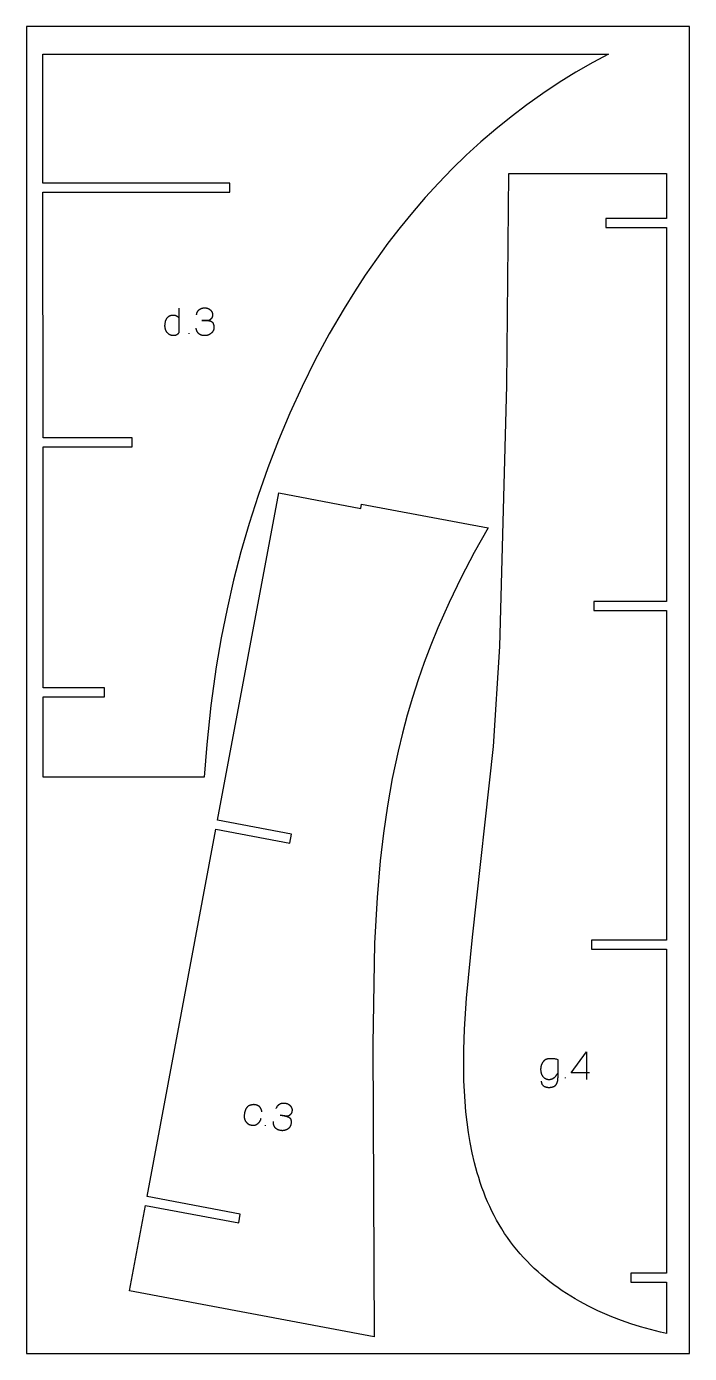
# Model space of a CAD drawing. Header units: millimetres. Extents: x 1718 to 33616, y 5029 to 7469.
# Drawn here: x 31169 to 32389, y 5029 to 7469 of the extents above; entities that cross this region are included whole.
import ezdxf

# ---------------------------------------------------------------- set-up
doc = ezdxf.new("R2010")
doc.units = ezdxf.units.MM
for name, color, linetype, true_color in [('ZZ_CORTE', 1, 'Continuous', 0xff0000), ('ZZ_GRABADO', 98, 'Continuous', 0x005600), ('ZZ_PANEL', 18, 'Continuous', 0x000000)]:
    doc.layers.add(name, color=color, linetype=linetype, true_color=true_color)

msp = doc.modelspace()

# ---------------------------------------------------------------- linework, layer by layer
at = {"layer": 'ZZ_CORTE'}
for points in [[(31496.6, 6088.7), (31200.2, 6088.7), (31200.1, 6236.6), (31312.8, 6236.6), (31312.8, 6253.1), (31200.1, 6253.1), (31199.8, 6696.2), (31363.6, 6696.2), (31363.6, 6712.7), (31199.8, 6712.7), (31199.5, 7164.8), (31543.5, 7164.8), (31543.5, 7181.3), (31199.5, 7181.3), (31199.4, 7418.6), (32240.3, 7418.6)], [(32240.3, 7418.6), (32211.7, 7403.1), (32180.3, 7385.1), (32149.6, 7366.1), (32119.4, 7346.2), (32089.9, 7325.3), (32061, 7303.5), (32032.8, 7280.8), (32005.4, 7257.2), (31978.7, 7232.7), (31952.8, 7207.5), (31927.7, 7181.5), (31903.3, 7154.8), (31879.6, 7127.4), (31856.8, 7099.4), (31834.6, 7070.7), (31813.3, 7041.5), (31792.7, 7011.8), (31772.8, 6981.6), (31753.7, 6950.9), (31726.4, 6904), (31700.8, 6856.2), (31676.7, 6807.6), (31654.1, 6758.3), (31633.1, 6708.4), (31613.6, 6657.9), (31595.5, 6606.8), (31579, 6555.3), (31564, 6503.3), (31550.5, 6450.9), (31538.4, 6398.2), (31527.8, 6345.3), (31518.7, 6292), (31508.8, 6220.8), (31501.3, 6149.3), (31496.6, 6088.7)], [(32347.2, 5066.1), (32335.8, 5068.6), (32317.6, 5073.1), (32299.6, 5078.1), (32281.8, 5083.6), (32264.1, 5089.7), (32246.6, 5096.4), (32237.9, 5100), (32229.3, 5103.7), (32220.8, 5107.6), (32212.3, 5111.7), (32203.9, 5115.9), (32195.6, 5120.2), (32187.4, 5124.8), (32179.2, 5129.5), (32171.2, 5134.3), (32163.2, 5139.3), (32155.4, 5144.5), (32147.6, 5149.9), (32140, 5155.4), (32132.5, 5161.1), (32125.2, 5166.9), (32117.9, 5173), (32110.8, 5179.2), (32103.9, 5185.5), (32097.1, 5192), (32090.5, 5198.7), (32084, 5205.6), (32077.8, 5212.6), (32071.7, 5219.8), (32065.7, 5227.2), (32060, 5234.7), (32054.5, 5242.3), (32049.2, 5250.1), (32044.1, 5258.1), (32039.2, 5266.2), (32034.6, 5274.3), (32030.1, 5282.7), (32025.8, 5291.1), (32021.8, 5299.6), (32017.9, 5308.2), (32014.3, 5316.9), (32010.8, 5325.7), (32007.5, 5334.6), (32004.4, 5343.5), (32001.5, 5352.5), (31998.8, 5361.5), (31996.2, 5370.6), (31993.8, 5379.8), (31989.5, 5398.3), (31985.8, 5416.9), (31982.7, 5435.6), (31980.1, 5454.5), (31978, 5473.4), (31976.4, 5492.4), (31975.2, 5511.4), (31974.5, 5530.4), (31974.1, 5549.5), (31974.3, 5587.6), (31975.7, 5625.6), (31979.3, 5682.3), (31990.3, 5794.8), (32028.5, 6145.2), (32040.6, 6329.4), (32053.4, 6809.4), (32056.8, 7199.2)], [(32056.8, 7199.2), (32347.2, 7199.2), (32347.2, 7116.1), (32235.2, 7116.1), (32235.2, 7099.6), (32347.2, 7099.6), (32347.2, 6412.2), (32213.7, 6412.2), (32213.7, 6395.7), (32347.2, 6395.7), (32347.2, 5789.3), (32208.9, 5789.3), (32208.9, 5772.8), (32347.2, 5772.8), (32347.2, 5177), (32281.4, 5177), (32281.4, 5160.5), (32347.2, 5160.5), (32347.2, 5066.1)], [(31809.4, 5059.9), (31358.8, 5144.6), (31388.2, 5301.5), (31559.9, 5269.3), (31562.9, 5285.5), (31391.2, 5317.8), (31517.7, 5993.4), (31654, 5967.8), (31657.1, 5984), (31520.8, 6009.6), (31633.5, 6611.5), (31784.5, 6583.1), (31786, 6591.2), (32019, 6547.4)], [(32019, 6547.4), (31993.2, 6501.8), (31969.4, 6456.4), (31947.1, 6410.3), (31926.4, 6363.5), (31913.5, 6331.9), (31901.4, 6300), (31890.1, 6267.8), (31879.6, 6235.3), (31870, 6202.7), (31861.1, 6169.8), (31853.1, 6136.7), (31842.5, 6086.7), (31833.6, 6036.5), (31826.2, 5986), (31820.4, 5935.4), (31814.6, 5867.9), (31810.1, 5783.4), (31806.5, 5597.7), (31809.4, 5059.9)]]:
    msp.add_lwpolyline(points, dxfattribs=at)
at = {"layer": 'ZZ_GRABADO'}
for points in [[(31449.7, 6906.4), (31449.5, 6906), (31449.3, 6905.7), (31449.1, 6905.4), (31448.9, 6905.1), (31448.6, 6904.8), (31448.4, 6904.5), (31448.2, 6904.2), (31447.9, 6904), (31447.7, 6903.7), (31447.4, 6903.5), (31447.2, 6903.2), (31446.9, 6903), (31446.8, 6902.9), (31446.6, 6902.8), (31446.5, 6902.7), (31446.3, 6902.6), (31446.2, 6902.5), (31446.1, 6902.4), (31445.9, 6902.3), (31445.8, 6902.2), (31445.6, 6902.1), (31445.5, 6902), (31445.3, 6902), (31445.2, 6901.9), (31445, 6901.8), (31444.9, 6901.7), (31444.7, 6901.7), (31444.5, 6901.6), (31444.4, 6901.5), (31444.2, 6901.5), (31444.1, 6901.4), (31443.9, 6901.4), (31443.7, 6901.3), (31443.6, 6901.3), (31443.2, 6901.2), (31442.9, 6901.1), (31442.5, 6901), (31442.2, 6901), (31441.8, 6900.9), (31441.5, 6900.9), (31441.1, 6900.8), (31440.7, 6900.8), (31440.3, 6900.8), (31439.9, 6900.8), (31439.4, 6900.8), (31439, 6900.9), (31438.5, 6900.9), (31438.1, 6901), (31437.7, 6901), (31437.2, 6901.1), (31436.8, 6901.2), (31436.4, 6901.3), (31436, 6901.4), (31435.6, 6901.5), (31435.2, 6901.6), (31434.8, 6901.7), (31434.4, 6901.9), (31434.1, 6902), (31433.7, 6902.2), (31433.3, 6902.4), (31432.9, 6902.6), (31432.6, 6902.8), (31432.2, 6903), (31431.9, 6903.2), (31431.5, 6903.4), (31431.2, 6903.7), (31430.9, 6903.9), (31430.6, 6904.2), (31430.2, 6904.5), (31429.9, 6904.8), (31429.6, 6905.1), (31429.3, 6905.4), (31429, 6905.7), (31428.7, 6906), (31428.4, 6906.3), (31428.2, 6906.7), (31427.9, 6907), (31427.7, 6907.3), (31427.4, 6907.7), (31427.2, 6908), (31427, 6908.4), (31426.8, 6908.7), (31426.6, 6909.1), (31426.4, 6909.4), (31426.2, 6909.8), (31426, 6910.2), (31425.9, 6910.5), (31425.7, 6910.9), (31425.5, 6911.3), (31425.4, 6911.7), (31425.3, 6912.1), (31425.1, 6912.5), (31425, 6912.9), (31424.9, 6913.3), (31424.8, 6913.7), (31424.7, 6914.1), (31424.6, 6914.6), (31424.5, 6915), (31424.5, 6915.4), (31424.4, 6915.9), (31424.4, 6916.3), (31424.3, 6916.7), (31424.3, 6917.2), (31424.2, 6917.6), (31424.2, 6918.1), (31424.2, 6918.6), (31424.2, 6919), (31424.2, 6920), (31424.3, 6921), (31424.3, 6922), (31424.4, 6922.9), (31424.5, 6923.8), (31424.7, 6924.7), (31424.9, 6925.6), (31425, 6926), (31425.1, 6926.4), (31425.2, 6926.9), (31425.3, 6927.3), (31425.4, 6927.7), (31425.5, 6928.1), (31425.7, 6928.5), (31425.8, 6928.8), (31426, 6929.2), (31426.1, 6929.6), (31426.3, 6930), (31426.4, 6930.3), (31426.6, 6930.7), (31426.8, 6931.1), (31427, 6931.4), (31427.2, 6931.7), (31427.4, 6932.1), (31427.6, 6932.4), (31427.9, 6932.8), (31428.1, 6933.2), (31428.4, 6933.5), (31428.7, 6933.9), (31428.9, 6934.2), (31429.2, 6934.6), (31429.5, 6934.9), (31429.8, 6935.2), (31430.1, 6935.5), (31430.5, 6935.8), (31430.8, 6936), (31431.1, 6936.3), (31431.5, 6936.5), (31431.8, 6936.7), (31432.2, 6937), (31432.5, 6937.2), (31432.9, 6937.4), (31433.3, 6937.5), (31433.7, 6937.7), (31434, 6937.9), (31434.4, 6938), (31434.9, 6938.1), (31435.3, 6938.2), (31435.7, 6938.3), (31436.1, 6938.4), (31436.6, 6938.5), (31437, 6938.6), (31437.5, 6938.6), (31437.9, 6938.7), (31438.4, 6938.7), (31438.9, 6938.7), (31439.3, 6938.7), (31439.7, 6938.7), (31440.1, 6938.7), (31440.5, 6938.7), (31440.9, 6938.7), (31441.2, 6938.6), (31441.6, 6938.6), (31442, 6938.5), (31442.3, 6938.4), (31442.7, 6938.3), (31443, 6938.2), (31443.4, 6938.1), (31443.7, 6938), (31444, 6937.9), (31444.4, 6937.8), (31444.7, 6937.6), (31445, 6937.5), (31445.4, 6937.3), (31445.7, 6937.1), (31446, 6937), (31446.3, 6936.8), (31446.6, 6936.6), (31446.9, 6936.4), (31447.2, 6936.1), (31447.5, 6935.9), (31447.8, 6935.7), (31448.1, 6935.4), (31448.4, 6935.2), (31448.6, 6934.9), (31448.9, 6934.6), (31449.2, 6934.3), (31449.4, 6934), (31449.7, 6933.7)], [(31449.7, 6951.2), (31449.7, 6906.4)], [(31482.2, 6939), (31482.4, 6939.8), (31482.6, 6940.6), (31482.8, 6941.3), (31482.9, 6941.9), (31483.1, 6942.6), (31483.2, 6942.8), (31483.3, 6943.1), (31483.5, 6943.4), (31483.6, 6943.6), (31483.7, 6943.9), (31483.8, 6944.1), (31484, 6944.6), (31484.3, 6945.1), (31484.6, 6945.5), (31484.7, 6945.7), (31484.9, 6945.9), (31485, 6946.1), (31485.2, 6946.3), (31485.3, 6946.5), (31485.5, 6946.7), (31485.6, 6946.9), (31485.8, 6947.1), (31486, 6947.3), (31486.1, 6947.5), (31486.3, 6947.7), (31486.5, 6947.9), (31486.6, 6948), (31486.8, 6948.2), (31487, 6948.4), (31487.2, 6948.5), (31487.4, 6948.7), (31487.6, 6948.8), (31487.8, 6949), (31488, 6949.1), (31488.2, 6949.3), (31488.4, 6949.4), (31488.6, 6949.5), (31488.8, 6949.7), (31489, 6949.8), (31489.2, 6949.9), (31489.5, 6950), (31489.7, 6950.2), (31489.9, 6950.3), (31490.1, 6950.4), (31490.4, 6950.5), (31490.6, 6950.6), (31490.8, 6950.7), (31491.1, 6950.8), (31491.3, 6950.9), (31491.6, 6950.9), (31492.1, 6951.1), (31492.6, 6951.2), (31493.1, 6951.4), (31493.7, 6951.5), (31494.2, 6951.6), (31494.8, 6951.7), (31495.3, 6951.7), (31495.9, 6951.8), (31496.5, 6951.8), (31497.1, 6951.8), (31497.8, 6951.9), (31498.1, 6951.8), (31498.5, 6951.8), (31498.8, 6951.8), (31499.1, 6951.8), (31499.5, 6951.8), (31499.8, 6951.7), (31500.2, 6951.7), (31500.5, 6951.6), (31500.8, 6951.6), (31501.1, 6951.5), (31501.5, 6951.4), (31501.8, 6951.4), (31502.1, 6951.3), (31502.4, 6951.2), (31502.7, 6951.1), (31503, 6951), (31503.3, 6950.9), (31503.6, 6950.7), (31503.9, 6950.6), (31504.2, 6950.5), (31504.5, 6950.3), (31504.8, 6950.2), (31505, 6950), (31505.3, 6949.9), (31505.6, 6949.7), (31505.9, 6949.5), (31506.1, 6949.4), (31506.4, 6949.2), (31506.7, 6949), (31506.9, 6948.8), (31507.2, 6948.6), (31507.4, 6948.3), (31507.7, 6948.1), (31508, 6947.9), (31508.2, 6947.6), (31508.4, 6947.4), (31508.7, 6947.2), (31508.9, 6946.9), (31509.1, 6946.7), (31509.3, 6946.4), (31509.5, 6946.1), (31509.7, 6945.9), (31509.9, 6945.6), (31510, 6945.3), (31510.2, 6945.1), (31510.4, 6944.8), (31510.5, 6944.5), (31510.6, 6944.2), (31510.8, 6943.9), (31510.9, 6943.6), (31511, 6943.3), (31511.1, 6943), (31511.2, 6942.7), (31511.3, 6942.4), (31511.4, 6942.1), (31511.4, 6941.8), (31511.5, 6941.5), (31511.6, 6941.1), (31511.6, 6940.8), (31511.6, 6940.5), (31511.7, 6940.1), (31511.7, 6939.8), (31511.7, 6939.5), (31511.7, 6939.1), (31511.7, 6938.7), (31511.7, 6938.2), (31511.6, 6937.8), (31511.6, 6937.4), (31511.5, 6936.9), (31511.5, 6936.7), (31511.5, 6936.5), (31511.4, 6936.3), (31511.4, 6936.1), (31511.3, 6935.9), (31511.3, 6935.7), (31511.2, 6935.5), (31511.2, 6935.3), (31511.1, 6935.2), (31511, 6935), (31511, 6934.8), (31510.9, 6934.6), (31510.8, 6934.4), (31510.7, 6934.2), (31510.7, 6934.1), (31510.6, 6933.9), (31510.5, 6933.7), (31510.4, 6933.5), (31510.3, 6933.4), (31510.2, 6933.2), (31510.1, 6933), (31510, 6932.9), (31509.9, 6932.7), (31509.8, 6932.5), (31509.7, 6932.4), (31509.5, 6932.2), (31509.4, 6932.1), (31509.3, 6931.9), (31509.2, 6931.8), (31509, 6931.6), (31508.9, 6931.5), (31508.8, 6931.3), (31508.6, 6931.2), (31508.5, 6931.1), (31508.3, 6930.9), (31508.2, 6930.8), (31508, 6930.7), (31507.9, 6930.5), (31507.7, 6930.4), (31507.5, 6930.3), (31507.2, 6930), (31506.8, 6929.8), (31506.5, 6929.6), (31506.1, 6929.3), (31505.7, 6929.1), (31505.3, 6928.9), (31504.8, 6928.7)], [(31468.6, 6904.2), (31468.6, 6905.2)], [(31491.9, 6928.7), (31495.5, 6928.7), (31498.9, 6928.8), (31499.9, 6928.7), (31500.9, 6928.7), (31501.8, 6928.7), (31502.7, 6928.6), (31503.5, 6928.5), (31504.3, 6928.5), (31505.1, 6928.3), (31505.8, 6928.2), (31506.2, 6928.1), (31506.5, 6928.1), (31506.8, 6928), (31507.1, 6927.9), (31507.5, 6927.8), (31507.8, 6927.7), (31508, 6927.6), (31508.3, 6927.5), (31508.6, 6927.4), (31508.8, 6927.3), (31509.1, 6927.2), (31509.3, 6927.1), (31509.5, 6927), (31509.6, 6926.9), (31509.8, 6926.8), (31509.9, 6926.8), (31510, 6926.7), (31510.1, 6926.7), (31510.3, 6926.5), (31510.4, 6926.4), (31510.5, 6926.3), (31510.6, 6926.2), (31510.8, 6926.1), (31510.9, 6926), (31511, 6925.9), (31511.1, 6925.8), (31511.2, 6925.6), (31511.3, 6925.5), (31511.5, 6925.4), (31511.6, 6925.3), (31511.7, 6925.1), (31511.8, 6925), (31511.9, 6924.9), (31512, 6924.8), (31512.1, 6924.6), (31512.1, 6924.5), (31512.2, 6924.3), (31512.3, 6924.2), (31512.4, 6924), (31512.5, 6923.9), (31512.6, 6923.7), (31512.7, 6923.6), (31512.8, 6923.2), (31513, 6922.9), (31513.1, 6922.5), (31513.2, 6922.2), (31513.4, 6921.8), (31513.5, 6921.4), (31513.6, 6921), (31513.7, 6920.6), (31513.8, 6920.2), (31513.9, 6919.8), (31513.9, 6919.3), (31514, 6918.9), (31514.1, 6918.4), (31514.1, 6917.9), (31514.1, 6917.5), (31514.2, 6917), (31514.2, 6915.9), (31514.2, 6914.8), (31514.2, 6914.5), (31514.2, 6914.1), (31514.2, 6913.8), (31514.1, 6913.4), (31514.1, 6913.1), (31514, 6912.7), (31513.9, 6912.4), (31513.9, 6912), (31513.8, 6911.7), (31513.7, 6911.4), (31513.5, 6911), (31513.4, 6910.7), (31513.3, 6910.4), (31513.1, 6910.1), (31513, 6909.8), (31512.8, 6909.4), (31512.6, 6909.1), (31512.5, 6908.8), (31512.3, 6908.5), (31512.1, 6908.2), (31511.8, 6907.9), (31511.6, 6907.6), (31511.4, 6907.3), (31511.1, 6907), (31510.9, 6906.7), (31510.6, 6906.5), (31510.3, 6906.2), (31510, 6905.9), (31509.7, 6905.6), (31509.4, 6905.4), (31509.1, 6905.1), (31508.8, 6904.8), (31508.5, 6904.6), (31508.1, 6904.3), (31507.8, 6904.1), (31507.5, 6903.9), (31507.1, 6903.7), (31506.8, 6903.5), (31506.5, 6903.3), (31506.1, 6903.1), (31505.8, 6902.9), (31505.5, 6902.7), (31505.1, 6902.5), (31504.8, 6902.4), (31504.4, 6902.2), (31504.1, 6902.1), (31503.7, 6902), (31503.4, 6901.8), (31503, 6901.7), (31502.7, 6901.6), (31502.3, 6901.5), (31502, 6901.4), (31501.6, 6901.3), (31501.3, 6901.2), (31500.9, 6901.1), (31500.5, 6901.1), (31500.2, 6901), (31499.8, 6901), (31499.4, 6900.9), (31499, 6900.9), (31498.7, 6900.9), (31498.3, 6900.8), (31497.9, 6900.8), (31497.5, 6900.8), (31496.7, 6900.8), (31495.8, 6900.9), (31495.4, 6900.9), (31495, 6900.9), (31494.6, 6901), (31494.2, 6901), (31493.9, 6901.1), (31493.5, 6901.2), (31493.1, 6901.2), (31492.7, 6901.3), (31492.4, 6901.4), (31492, 6901.5), (31491.7, 6901.6), (31491.3, 6901.7), (31491, 6901.8), (31490.6, 6901.9), (31490.3, 6902), (31490, 6902.2), (31489.7, 6902.3), (31489.4, 6902.5), (31489.1, 6902.6), (31488.8, 6902.8), (31488.5, 6902.9), (31488.2, 6903.1), (31487.9, 6903.3), (31487.6, 6903.5), (31487.4, 6903.7), (31487.1, 6903.9), (31486.8, 6904.1), (31486.6, 6904.3), (31486.3, 6904.5), (31486.1, 6904.7), (31485.9, 6905), (31485.6, 6905.2), (31485.4, 6905.5), (31485.2, 6905.7), (31485, 6906), (31484.8, 6906.2), (31484.6, 6906.5), (31484.4, 6906.8), (31484.2, 6907.1), (31484, 6907.4), (31483.9, 6907.7), (31483.7, 6908), (31483.5, 6908.3), (31483.4, 6908.6), (31483.2, 6909), (31483.1, 6909.3), (31482.9, 6909.6), (31482.8, 6910), (31482.6, 6910.3), (31482.5, 6910.7), (31482.4, 6911.1), (31482.3, 6911.4), (31482.2, 6911.8), (31482.1, 6912.2), (31482, 6912.6), (31481.9, 6913), (31481.7, 6913.8), (31481.6, 6914.7)], [(31504.8, 6928.7), (31491.9, 6928.7)], [(32147.5, 5569.4), (32146.2, 5569.8), (32145, 5570.1), (32143.8, 5570.3), (32142.6, 5570.6), (32141.4, 5570.8), (32140.3, 5570.9), (32139.1, 5571.1), (32138, 5571.2), (32136.9, 5571.3), (32135.7, 5571.3), (32134.6, 5571.3), (32133.5, 5571.3), (32132.5, 5571.3), (32131.4, 5571.2), (32130.4, 5571.1), (32128.9, 5570.9), (32128.6, 5570.9), (32128.2, 5570.8), (32127.8, 5570.7), (32127.5, 5570.6), (32127.1, 5570.5), (32126.8, 5570.4), (32126.4, 5570.3), (32126.1, 5570.2), (32125.7, 5570), (32125.4, 5569.9), (32125, 5569.7), (32124.7, 5569.5), (32124.4, 5569.4), (32124, 5569.2), (32123.7, 5569), (32123.4, 5568.7), (32123.1, 5568.5), (32122.8, 5568.3), (32122.5, 5568), (32122.2, 5567.8), (32121.9, 5567.5), (32121.6, 5567.2), (32121.3, 5566.9), (32121, 5566.6), (32120.7, 5566.3), (32120.4, 5566), (32120.2, 5565.7), (32119.9, 5565.3), (32119.6, 5565), (32119.4, 5564.6), (32119.1, 5564.3), (32118.9, 5563.9), (32118.7, 5563.6), (32118.5, 5563.3), (32118.3, 5562.9), (32118.1, 5562.6), (32117.9, 5562.2), (32117.7, 5561.9), (32117.5, 5561.5), (32117.4, 5561.1), (32117.2, 5560.8), (32117.1, 5560.4), (32116.9, 5560), (32116.8, 5559.6), (32116.7, 5559.3), (32116.5, 5558.9), (32116.4, 5558.5), (32116.3, 5558.1), (32116.2, 5557.7), (32116.1, 5557.3), (32116, 5556.8), (32116, 5556.4), (32115.9, 5556), (32115.8, 5555.6), (32115.8, 5555.1), (32115.7, 5554.3), (32115.6, 5553.4), (32115.5, 5552.5), (32115.5, 5551.5), (32115.5, 5550.6), (32115.6, 5549.7), (32115.6, 5549.2), (32115.7, 5548.7), (32115.7, 5548.3), (32115.8, 5547.9), (32115.8, 5547.4), (32115.9, 5547), (32116, 5546.6), (32116.1, 5546.1), (32116.2, 5545.7), (32116.3, 5545.3), (32116.4, 5544.9), (32116.5, 5544.5), (32116.6, 5544.1), (32116.8, 5543.7), (32116.9, 5543.3), (32117.1, 5542.9), (32117.2, 5542.6), (32117.4, 5542.2), (32117.6, 5541.8), (32117.7, 5541.5), (32117.9, 5541.1), (32118.1, 5540.8), (32118.3, 5540.4), (32118.5, 5540.1), (32118.8, 5539.7), (32119, 5539.4), (32119.2, 5539.1), (32119.5, 5538.8), (32119.7, 5538.4), (32120, 5538.1), (32120.3, 5537.8), (32120.6, 5537.5), (32120.9, 5537.2), (32121.2, 5536.9), (32121.5, 5536.6), (32121.8, 5536.3), (32122.1, 5536.1), (32122.5, 5535.8), (32122.8, 5535.6), (32123.1, 5535.4), (32123.5, 5535.2), (32123.8, 5535), (32124.2, 5534.8), (32124.5, 5534.6), (32124.9, 5534.4), (32125.3, 5534.3), (32125.7, 5534.1), (32126.1, 5534), (32126.5, 5533.9), (32126.9, 5533.7), (32127.3, 5533.6), (32127.7, 5533.6), (32128.1, 5533.5), (32128.5, 5533.4), (32128.9, 5533.3), (32129.4, 5533.3), (32129.8, 5533.3), (32130.3, 5533.2), (32130.7, 5533.2), (32131.2, 5533.2), (32131.5, 5533.2), (32131.8, 5533.2), (32132.1, 5533.2), (32132.4, 5533.3), (32132.7, 5533.3), (32133, 5533.3), (32133.3, 5533.4), (32133.6, 5533.4), (32133.9, 5533.5), (32134.2, 5533.5), (32134.5, 5533.6), (32134.8, 5533.6), (32135.1, 5533.7), (32135.4, 5533.8), (32135.7, 5533.9), (32136, 5534), (32136.3, 5534.1), (32136.5, 5534.2), (32136.8, 5534.3), (32137.1, 5534.4), (32137.4, 5534.6), (32137.6, 5534.7), (32137.9, 5534.8), (32138.2, 5535), (32138.5, 5535.1), (32138.7, 5535.3), (32139, 5535.4), (32139.2, 5535.6), (32139.5, 5535.8), (32139.8, 5536), (32140, 5536.1), (32140.3, 5536.3), (32140.5, 5536.5), (32140.8, 5536.7), (32141, 5536.9), (32141.3, 5537.2), (32141.8, 5537.6), (32142.3, 5538.1), (32142.7, 5538.6), (32143.2, 5539.1), (32143.7, 5539.7), (32144.1, 5540.2), (32144.6, 5540.8), (32145, 5541.5), (32145.4, 5542.1), (32145.8, 5542.8), (32146.3, 5543.5), (32146.7, 5544.2), (32147.1, 5544.9), (32147.5, 5545.7)], [(32147.5, 5538.1), (32147.5, 5569.4)], [(32205.3, 5545.4), (32171.7, 5545.4), (32199.9, 5583.7), (32199.9, 5533.1)], [(32116.8, 5530.2), (32116.7, 5529.9), (32116.8, 5529.5), (32116.8, 5529.1), (32116.8, 5528.8), (32116.8, 5528.4), (32116.9, 5528.1), (32116.9, 5527.7), (32117, 5527.4), (32117, 5527.1), (32117.1, 5526.7), (32117.2, 5526.4), (32117.3, 5526.1), (32117.4, 5525.8), (32117.5, 5525.5), (32117.6, 5525.2), (32117.8, 5524.9), (32117.9, 5524.7), (32118, 5524.4), (32118.2, 5524.1), (32118.4, 5523.8), (32118.5, 5523.6), (32118.7, 5523.3), (32118.9, 5523.1), (32119.1, 5522.9), (32119.3, 5522.6), (32119.5, 5522.4), (32119.8, 5522.2), (32120, 5522), (32120.2, 5521.8), (32120.5, 5521.6), (32120.8, 5521.4), (32121, 5521.2), (32121.3, 5521), (32121.5, 5520.8), (32121.8, 5520.7), (32122, 5520.5), (32122.3, 5520.4), (32122.5, 5520.3), (32122.8, 5520.1), (32123.1, 5520), (32123.3, 5519.9), (32123.6, 5519.8), (32123.9, 5519.7), (32124.2, 5519.6), (32124.5, 5519.5), (32124.8, 5519.4), (32125.1, 5519.3), (32125.4, 5519.2), (32125.7, 5519.1), (32126.1, 5519), (32126.4, 5519), (32126.7, 5518.9), (32127.4, 5518.8), (32128.1, 5518.7), (32128.8, 5518.6), (32129.5, 5518.6), (32130.3, 5518.5), (32131.1, 5518.5), (32131.7, 5518.5), (32132.2, 5518.6), (32132.8, 5518.6), (32133.3, 5518.6), (32133.9, 5518.7), (32134.4, 5518.7), (32134.9, 5518.8), (32135.4, 5518.9), (32135.9, 5519), (32136.4, 5519.1), (32136.9, 5519.2), (32137.3, 5519.3), (32137.8, 5519.4), (32138.2, 5519.6), (32138.7, 5519.7), (32139.1, 5519.9), (32139.5, 5520.1), (32139.9, 5520.2), (32140.3, 5520.4), (32140.6, 5520.6), (32141, 5520.9), (32141.2, 5521), (32141.4, 5521.1), (32141.5, 5521.2), (32141.7, 5521.3), (32141.9, 5521.5), (32142, 5521.6), (32142.2, 5521.7), (32142.4, 5521.8), (32142.5, 5522), (32142.7, 5522.1), (32142.8, 5522.2), (32143, 5522.4), (32143.1, 5522.5), (32143.3, 5522.7), (32143.4, 5522.8), (32143.5, 5523), (32143.7, 5523.1), (32143.8, 5523.3), (32143.9, 5523.4), (32144.1, 5523.6), (32144.2, 5523.8), (32144.3, 5523.9), (32144.5, 5524.2), (32144.7, 5524.5), (32144.9, 5524.8), (32145, 5525.2), (32145.2, 5525.5), (32145.4, 5525.8), (32145.5, 5526.2), (32145.7, 5526.5), (32145.8, 5526.9), (32146, 5527.3), (32146.1, 5527.6), (32146.2, 5528), (32146.4, 5528.5), (32146.5, 5528.9), (32146.6, 5529.3), (32146.7, 5529.7), (32146.8, 5530.2), (32146.9, 5530.6), (32147, 5531.6), (32147.2, 5532.6), (32147.3, 5533.6), (32147.4, 5534.7), (32147.4, 5535.8), (32147.5, 5536.9), (32147.5, 5538.1)], [(32161.5, 5535.7), (32161.5, 5536.8)], [(31602.5, 5473.6), (31602.3, 5474.7), (31602.2, 5475.3), (31602.1, 5475.8), (31601.9, 5476.3), (31601.8, 5476.8), (31601.6, 5477.3), (31601.5, 5477.7), (31601.4, 5478), (31601.3, 5478.2), (31601.2, 5478.4), (31601.1, 5478.6), (31601, 5478.9), (31600.9, 5479.1), (31600.7, 5479.6), (31600.4, 5480), (31600.2, 5480.5), (31599.9, 5481), (31599.5, 5481.4), (31599.4, 5481.7), (31599.2, 5481.9), (31599, 5482.1), (31598.8, 5482.4), (31598.6, 5482.6), (31598.4, 5482.8), (31598.2, 5483), (31598, 5483.2), (31597.7, 5483.4), (31597.5, 5483.6), (31597.3, 5483.8), (31597, 5483.9), (31596.8, 5484.1), (31596.5, 5484.3), (31596.2, 5484.4), (31596, 5484.6), (31595.4, 5484.9), (31594.8, 5485.1), (31594.3, 5485.4), (31593.7, 5485.6), (31593.1, 5485.8), (31592.6, 5486), (31592.3, 5486.1), (31592, 5486.2), (31591.7, 5486.3), (31591.4, 5486.3), (31590.8, 5486.5), (31590.3, 5486.6), (31589.7, 5486.6), (31589.2, 5486.7), (31588.7, 5486.7), (31588.4, 5486.8), (31588.2, 5486.8), (31587.9, 5486.8), (31587.7, 5486.8), (31587.4, 5486.8), (31587.2, 5486.8), (31586.7, 5486.7), (31586.2, 5486.7), (31585.6, 5486.6), (31585.1, 5486.6), (31584.6, 5486.5), (31584, 5486.4), (31583.4, 5486.2), (31582.8, 5486.1), (31582.2, 5485.9), (31581.6, 5485.7), (31581, 5485.6), (31580.5, 5485.4), (31579.9, 5485.1), (31579.3, 5484.9), (31578.7, 5484.7), (31578.2, 5484.4), (31578, 5484.3), (31577.9, 5484.3), (31577.8, 5484.2), (31577.6, 5484.1), (31577.5, 5484), (31577.3, 5483.9), (31577.2, 5483.8), (31577.1, 5483.7), (31576.9, 5483.6), (31576.8, 5483.5), (31576.7, 5483.4), (31576.5, 5483.3), (31576.4, 5483.2), (31576.2, 5483), (31576, 5482.8), (31575.7, 5482.5), (31575.4, 5482.2), (31575.2, 5481.9), (31574.9, 5481.5), (31574.6, 5481.2), (31574.4, 5480.8), (31574.1, 5480.4), (31573.8, 5480), (31573.6, 5479.6), (31573.3, 5479.2), (31573.1, 5478.7), (31572.8, 5478.3), (31572.6, 5477.9), (31572.4, 5477.4), (31572.2, 5476.9), (31572, 5476.5), (31571.8, 5476), (31571.7, 5475.5), (31571.5, 5475), (31571.3, 5474.5), (31571.2, 5474), (31571.1, 5473.5), (31570.9, 5473), (31570.8, 5472.5), (31570.6, 5471.4), (31570.4, 5470.3), (31570.3, 5469.3), (31570.2, 5468.2), (31570.1, 5467.2), (31570.1, 5466.2), (31570.1, 5465.1), (31570.1, 5464.1), (31570.1, 5463.6), (31570.2, 5463.1), (31570.2, 5462.6), (31570.3, 5462.1), (31570.4, 5461.7), (31570.5, 5461.2), (31570.6, 5460.8), (31570.7, 5460.3), (31570.8, 5459.9), (31570.9, 5459.5), (31571.1, 5459.1), (31571.2, 5458.7), (31571.4, 5458.3), (31571.5, 5458.1), (31571.5, 5457.9), (31571.6, 5457.8), (31571.7, 5457.6), (31571.8, 5457.4), (31571.9, 5457.2), (31572.1, 5456.9), (31572.3, 5456.5), (31572.6, 5456.2), (31572.8, 5455.9), (31573, 5455.6), (31573.3, 5455.2), (31573.5, 5454.9), (31573.8, 5454.6), (31574, 5454.3), (31574.3, 5454), (31574.6, 5453.8), (31574.9, 5453.5), (31575.1, 5453.2), (31575.4, 5452.9), (31575.8, 5452.7), (31576.1, 5452.4), (31576.4, 5452.1), (31576.7, 5451.9), (31577, 5451.7), (31577.3, 5451.5), (31577.6, 5451.2), (31577.9, 5451.1), (31578.2, 5450.9), (31578.5, 5450.7), (31578.8, 5450.5), (31579.1, 5450.4), (31579.4, 5450.2), (31579.7, 5450.1), (31580, 5450), (31580.3, 5449.9), (31580.6, 5449.8), (31580.9, 5449.7), (31581.5, 5449.6), (31582.1, 5449.4), (31582.8, 5449.3), (31583.4, 5449.2), (31584.1, 5449.1), (31584.8, 5449.1), (31585.5, 5449), (31586.2, 5449), (31586.5, 5449), (31586.9, 5449), (31587.3, 5449), (31587.6, 5449), (31587.9, 5449), (31588.3, 5449.1), (31588.6, 5449.1), (31589, 5449.1), (31589.3, 5449.2), (31589.6, 5449.3), (31589.9, 5449.3), (31590.2, 5449.4), (31590.6, 5449.5), (31590.9, 5449.6), (31591.2, 5449.7), (31591.5, 5449.8), (31591.8, 5449.9), (31592.1, 5450), (31592.3, 5450.1), (31592.6, 5450.3), (31592.9, 5450.4), (31593.2, 5450.6), (31593.5, 5450.8), (31593.8, 5450.9), (31594, 5451.1), (31594.3, 5451.3), (31594.6, 5451.5), (31594.8, 5451.7), (31595.1, 5451.9), (31595.4, 5452.2), (31595.6, 5452.4), (31595.9, 5452.6), (31596.4, 5453.1), (31596.9, 5453.6), (31597.3, 5454.1), (31597.8, 5454.6), (31598.2, 5455.1), (31598.6, 5455.6), (31598.9, 5456.1), (31599.3, 5456.6), (31599.4, 5456.9), (31599.6, 5457.1), (31599.7, 5457.4), (31599.9, 5457.6), (31600, 5457.9), (31600.1, 5458.2), (31600.3, 5458.5), (31600.4, 5458.8), (31600.5, 5459.1), (31600.6, 5459.4), (31600.7, 5459.7), (31600.7, 5460.1), (31600.8, 5460.4), (31600.9, 5460.8), (31600.9, 5461.1), (31601, 5461.5)], [(31636.5, 5467.7), (31640, 5467), (31643.3, 5466.4), (31644.3, 5466.2), (31645.2, 5466), (31646.2, 5465.8), (31647, 5465.6), (31647.8, 5465.4), (31648.6, 5465.1), (31649.3, 5464.9), (31650, 5464.6), (31650.4, 5464.5), (31650.7, 5464.4), (31651, 5464.2), (31651.3, 5464.1), (31651.6, 5463.9), (31651.8, 5463.8), (31652.1, 5463.6), (31652.4, 5463.5), (31652.6, 5463.3), (31652.8, 5463.2), (31653.1, 5463), (31653.3, 5462.9), (31653.5, 5462.7), (31653.6, 5462.6), (31653.6, 5462.6), (31653.7, 5462.5), (31653.8, 5462.4), (31653.9, 5462.3), (31654.1, 5462.1), (31654.2, 5462), (31654.3, 5461.9), (31654.4, 5461.7), (31654.5, 5461.6), (31654.6, 5461.5), (31654.7, 5461.4), (31654.8, 5461.2), (31654.9, 5461.1), (31655, 5461), (31655.1, 5460.8), (31655.1, 5460.7), (31655.2, 5460.5), (31655.3, 5460.4), (31655.4, 5460.2), (31655.4, 5460.1), (31655.5, 5459.9), (31655.6, 5459.8), (31655.6, 5459.6), (31655.7, 5459.5), (31655.7, 5459.3), (31655.8, 5459.1), (31655.9, 5459), (31655.9, 5458.8), (31656, 5458.4), (31656.1, 5458.1), (31656.2, 5457.7), (31656.2, 5457.3), (31656.3, 5456.9), (31656.3, 5456.5), (31656.3, 5456.1), (31656.4, 5455.7), (31656.4, 5455.3), (31656.4, 5454.8), (31656.4, 5454.4), (31656.4, 5453.9), (31656.3, 5453.5), (31656.3, 5453), (31656.2, 5452.5), (31656.2, 5452), (31656, 5451), (31655.8, 5449.9), (31655.8, 5449.6), (31655.7, 5449.2), (31655.6, 5448.9), (31655.5, 5448.5), (31655.3, 5448.2), (31655.2, 5447.9), (31655.1, 5447.6), (31654.9, 5447.2), (31654.8, 5446.9), (31654.6, 5446.6), (31654.5, 5446.3), (31654.3, 5446), (31654.1, 5445.7), (31653.9, 5445.4), (31653.7, 5445.2), (31653.5, 5444.9), (31653.2, 5444.6), (31653, 5444.3), (31652.7, 5444.1), (31652.5, 5443.8), (31652.2, 5443.6), (31651.9, 5443.3), (31651.6, 5443.1), (31651.3, 5442.8), (31651, 5442.6), (31650.7, 5442.4), (31650.4, 5442.1), (31650.1, 5441.9), (31649.7, 5441.7), (31649.4, 5441.5), (31649, 5441.3), (31648.6, 5441.1), (31648.3, 5440.9), (31647.9, 5440.7), (31647.5, 5440.6), (31647.2, 5440.4), (31646.8, 5440.3), (31646.4, 5440.1), (31646.1, 5440), (31645.7, 5439.9), (31645.3, 5439.7), (31645, 5439.6), (31644.6, 5439.5), (31644.2, 5439.4), (31643.9, 5439.3), (31643.5, 5439.3), (31643.1, 5439.2), (31642.8, 5439.1), (31642.4, 5439.1), (31642, 5439), (31641.7, 5439), (31641.3, 5439), (31640.9, 5438.9), (31640.6, 5438.9), (31640.2, 5438.9), (31639.8, 5438.9), (31639.4, 5438.9), (31639.1, 5439), (31638.7, 5439), (31638.3, 5439), (31638, 5439.1), (31637.6, 5439.1), (31637.2, 5439.2), (31636.8, 5439.2), (31636, 5439.4), (31635.2, 5439.6), (31634.8, 5439.7), (31634.4, 5439.8), (31634, 5439.9), (31633.6, 5440.1), (31633.3, 5440.2), (31632.9, 5440.3), (31632.6, 5440.5), (31632.2, 5440.6), (31631.9, 5440.7), (31631.5, 5440.9), (31631.2, 5441.1), (31630.9, 5441.2), (31630.6, 5441.4), (31630.3, 5441.6), (31630, 5441.8), (31629.7, 5442), (31629.4, 5442.1), (31629.1, 5442.3), (31628.8, 5442.6), (31628.6, 5442.8), (31628.3, 5443), (31628.1, 5443.2), (31627.8, 5443.4), (31627.6, 5443.7), (31627.4, 5443.9), (31627.1, 5444.2), (31626.9, 5444.4), (31626.7, 5444.7), (31626.5, 5444.9), (31626.3, 5445.2), (31626.1, 5445.5), (31626, 5445.7), (31625.8, 5446), (31625.6, 5446.3), (31625.5, 5446.6), (31625.3, 5446.9), (31625.2, 5447.2), (31625, 5447.5), (31624.9, 5447.8), (31624.8, 5448.2), (31624.7, 5448.5), (31624.5, 5448.8), (31624.4, 5449.2), (31624.3, 5449.5), (31624.3, 5449.9), (31624.2, 5450.2), (31624.1, 5450.6), (31624, 5451), (31624, 5451.3), (31623.9, 5451.7), (31623.9, 5452.1), (31623.8, 5452.5), (31623.8, 5452.9), (31623.8, 5453.3), (31623.7, 5453.7), (31623.7, 5454.1), (31623.7, 5454.9), (31623.7, 5455.8)], [(31628.8, 5479.6), (31629.1, 5480.3), (31629.5, 5481.1), (31629.8, 5481.7), (31630.1, 5482.3), (31630.4, 5482.9), (31630.6, 5483.2), (31630.7, 5483.4), (31630.9, 5483.7), (31631, 5483.9), (31631.2, 5484.1), (31631.3, 5484.3), (31631.6, 5484.7), (31632, 5485.1), (31632.3, 5485.5), (31632.5, 5485.7), (31632.7, 5485.9), (31632.9, 5486.1), (31633.1, 5486.3), (31633.3, 5486.4), (31633.5, 5486.6), (31633.6, 5486.8), (31633.8, 5486.9), (31634, 5487.1), (31634.2, 5487.2), (31634.4, 5487.4), (31634.6, 5487.5), (31634.9, 5487.6), (31635.1, 5487.8), (31635.3, 5487.9), (31635.5, 5488), (31635.7, 5488.1), (31635.9, 5488.2), (31636.1, 5488.4), (31636.4, 5488.5), (31636.6, 5488.6), (31636.8, 5488.7), (31637, 5488.8), (31637.3, 5488.8), (31637.5, 5488.9), (31637.7, 5489), (31638, 5489.1), (31638.2, 5489.2), (31638.5, 5489.2), (31638.7, 5489.3), (31639, 5489.4), (31639.2, 5489.4), (31639.5, 5489.5), (31639.7, 5489.5), (31640, 5489.5), (31640.2, 5489.6), (31640.8, 5489.6), (31641.3, 5489.7), (31641.8, 5489.7), (31642.4, 5489.7), (31642.9, 5489.7), (31643.5, 5489.7), (31644.1, 5489.7), (31644.7, 5489.6), (31645.3, 5489.5), (31645.9, 5489.4), (31646.5, 5489.3), (31646.8, 5489.3), (31647.2, 5489.2), (31647.5, 5489.1), (31647.8, 5489), (31648.2, 5488.9), (31648.5, 5488.8), (31648.8, 5488.7), (31649.1, 5488.6), (31649.4, 5488.5), (31649.7, 5488.4), (31650, 5488.3), (31650.3, 5488.1), (31650.6, 5488), (31650.9, 5487.8), (31651.2, 5487.7), (31651.5, 5487.5), (31651.7, 5487.3), (31652, 5487.2), (31652.3, 5487), (31652.5, 5486.8), (31652.8, 5486.6), (31653.1, 5486.4), (31653.3, 5486.2), (31653.5, 5486), (31653.8, 5485.8), (31654, 5485.6), (31654.3, 5485.3), (31654.5, 5485.1), (31654.7, 5484.9), (31654.9, 5484.6), (31655.1, 5484.4), (31655.3, 5484.1), (31655.6, 5483.8), (31655.8, 5483.6), (31656, 5483.3), (31656.2, 5483), (31656.3, 5482.7), (31656.5, 5482.4), (31656.7, 5482.1), (31656.8, 5481.8), (31657, 5481.6), (31657.1, 5481.3), (31657.2, 5481), (31657.3, 5480.7), (31657.5, 5480.4), (31657.6, 5480.1), (31657.6, 5479.8), (31657.7, 5479.5), (31657.8, 5479.1), (31657.9, 5478.8), (31657.9, 5478.5), (31658, 5478.2), (31658, 5477.9), (31658, 5477.6), (31658.1, 5477.2), (31658.1, 5476.9), (31658.1, 5476.6), (31658.1, 5476.3), (31658, 5475.9), (31658, 5475.6), (31658, 5475.3), (31657.9, 5474.9), (31657.9, 5474.6), (31657.8, 5474.3), (31657.7, 5473.8), (31657.6, 5473.4), (31657.5, 5473), (31657.4, 5472.5), (31657.3, 5472.1), (31657.2, 5471.9), (31657.1, 5471.7), (31657, 5471.6), (31657, 5471.4), (31656.9, 5471.2), (31656.8, 5471), (31656.7, 5470.8), (31656.6, 5470.6), (31656.5, 5470.5), (31656.4, 5470.3), (31656.3, 5470.1), (31656.2, 5469.9), (31656.1, 5469.8), (31656, 5469.6), (31655.9, 5469.5), (31655.8, 5469.3), (31655.6, 5469.2), (31655.5, 5469), (31655.4, 5468.8), (31655.3, 5468.7), (31655.1, 5468.6), (31655, 5468.4), (31654.9, 5468.3), (31654.7, 5468.1), (31654.6, 5468), (31654.4, 5467.9), (31654.3, 5467.8), (31654.1, 5467.6), (31654, 5467.5), (31653.8, 5467.4), (31653.7, 5467.3), (31653.5, 5467.2), (31653.3, 5467), (31653.2, 5466.9), (31653, 5466.8), (31652.8, 5466.7), (31652.6, 5466.6), (31652.5, 5466.5), (31652.3, 5466.4), (31652.1, 5466.3), (31651.7, 5466.1), (31651.3, 5466), (31650.9, 5465.8), (31650.5, 5465.7), (31650.1, 5465.5), (31649.6, 5465.4), (31649.2, 5465.3)], [(31649.2, 5465.3), (31636.5, 5467.7)], [(31609.1, 5447.9), (31609.3, 5448.9)]]:
    msp.add_lwpolyline(points, dxfattribs=at)
at = {"layer": 'ZZ_PANEL'}
msp.add_lwpolyline([(31169.4, 5029.2), (32389.4, 5029.2), (32389.4, 7469.2), (31169.4, 7469.2)], close=True, dxfattribs=at)

doc.saveas('drawing.dxf')
